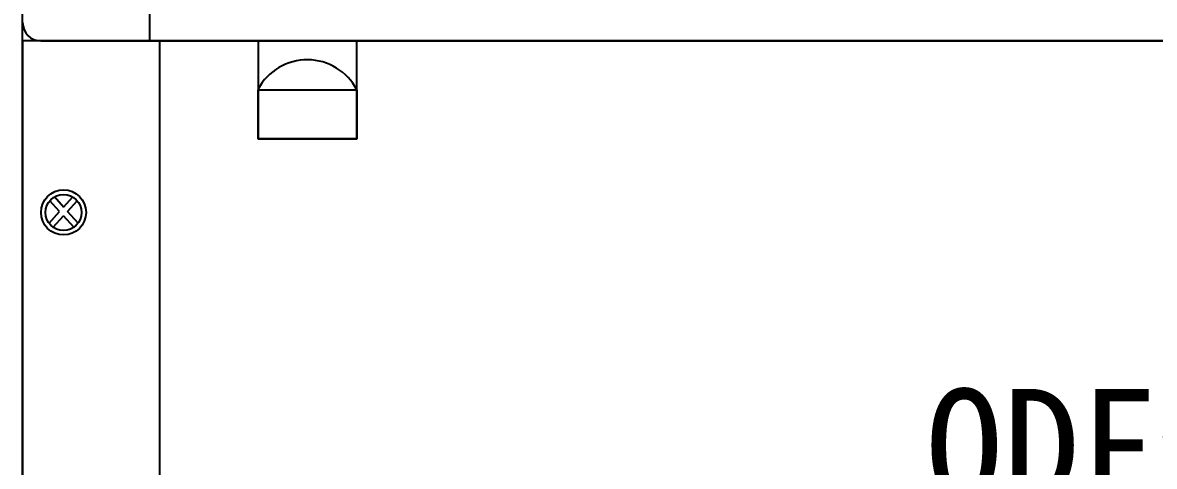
# Model space of a CAD drawing. Header units: millimetres. Extents: x 969 to 1551, y 435 to 847.
# Drawn here: x 1050 to 1075, y 525.06 to 534.86 of the extents above; entities that cross this region are included whole.
import ezdxf
from ezdxf.enums import TextEntityAlignment as Align

# ---------------------------------------------------------------- set-up
doc = ezdxf.new("R2010")
doc.units = ezdxf.units.MM
doc.styles.get("Standard").update_dxf_attribs({"font": ''})
doc.styles.get('Standard').set_extended_font_data('SimSun')

# ---------------------------------------------------------------- blocks, each defined once
blk = doc.blocks.new('机柜—工控机')
at = {"color": 0}
for p, q in [((2.813, 0), (2.813, 3.536)), ((0.402, 0), (2.813, 0)), ((2.813, 0), (45.605, 0))]:
    blk.add_line(p, q, dxfattribs=at)
blk.add_arc((0.402, 0.402), 0.402, 180, 270, dxfattribs=at)
blk = doc.blocks.new('*U25')
at = {"color": 0}
blk.add_lwpolyline([(5.791, 226.402), (54.209, 226.402), (54.209, 8.598), (5.791, 8.598)], close=True, dxfattribs=at)
blk = doc.blocks.new('机柜—4U补空')
at = {"color": 0}
for p, q in [((0, 17.78), (0, 0)), ((0, 17.78), (0, 17.78)), ((48.418, 17.78), (0, 17.78)), ((0.904, 14.112), (0.702, 14.337)), ((0.904, 14.112), (0.702, 14.337)), ((0.904, 14.112), (1.106, 14.337)), ((0.904, 14.112), (1.106, 14.337)), ((0.584, 13.756), (0.816, 14.014)), ((0.584, 13.756), (0.816, 14.014)), ((0.816, 14.014), (0.601, 14.252)), ((0.816, 14.014), (0.601, 14.252)), ((0.992, 14.014), (1.207, 14.252)), ((0.992, 14.014), (1.207, 14.252)), ((1.225, 13.756), (0.992, 14.014)), ((1.225, 13.756), (0.992, 14.014)), ((0.677, 13.666), (0.904, 13.917)), ((0.677, 13.666), (0.904, 13.917)), ((1.132, 13.666), (0.904, 13.917)), ((1.132, 13.666), (0.904, 13.917))]:
    blk.add_line(p, q, dxfattribs=at)
for radius in [0.498, 0.398]:
    blk.add_circle((0.904, 13.993), radius, dxfattribs=at)
blk = doc.blocks.new('机柜—ODF架')
at = {"color": 0}
for points in [[(3.024, 0), (45.394, 0), (45.394, 17.78), (3.024, 17.78)], [(5.204, 15.617), (7.384, 15.617), (7.384, 17.78), (5.204, 17.78)], [(5.204, 16.698), (7.384, 16.698), (7.384, 15.617), (5.204, 15.617)]]:
    blk.add_lwpolyline(points, close=True, dxfattribs=at)
blk.add_arc((6.29, 16.127), 1.235, 27.557, 151.5564, dxfattribs=at)
blk.add_blockref('机柜—4U补空', (0, 0), dxfattribs=at)
blk.add_text('ODF架', height=2.5, dxfattribs=at).set_placement((24.209, 8.89), align=Align.MIDDLE)

msp = doc.modelspace()

# ---------------------------------------------------------------- block references
at = {"color": 4}
msp.add_blockref('*U25', (1044.209, 441.402), dxfattribs=at)
at = {"color": 3}
msp.add_blockref('机柜—工控机', (1050, 534.455), dxfattribs=at)
at = {"color": 5}
msp.add_blockref('机柜—ODF架', (1050, 516.675), dxfattribs=at)

doc.saveas('drawing.dxf')
